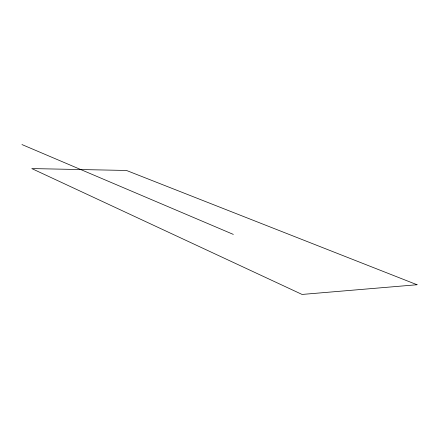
<?xml version="1.0" encoding="UTF-8"?>
<svg xmlns="http://www.w3.org/2000/svg" width="439" height="439" viewBox="0 0 439 439"><rect width="100%" height="100%" fill="white"/><g stroke="black" fill="none" stroke-linecap="round" stroke-linejoin="round"><path stroke-width="0.66" d="M21.95 144.557L233.328 234.404M417.05 284.741L302.065 294.443L31.795 168.581L126.448 170.453L417.05 284.741"/></g></svg>
